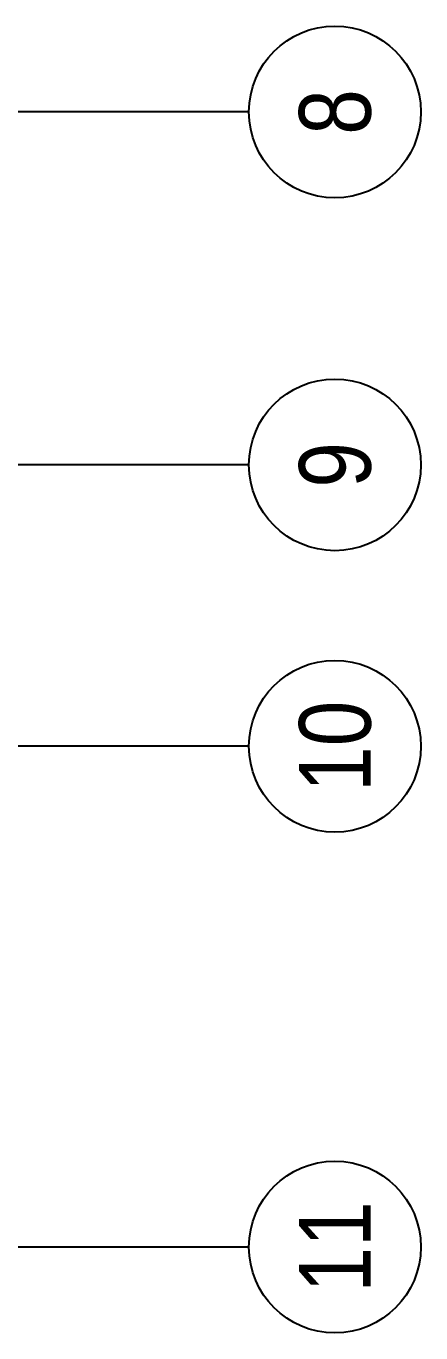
# Model space of a CAD drawing. Header units: millimetres. Extents: x -25197 to 555828, y -17247 to 174153.
# Drawn here: x 500274 to 508539, y 72050 to 99450 of the extents above; entities that cross this region are included whole.
import ezdxf
from ezdxf.enums import TextEntityAlignment as Align

# ---------------------------------------------------------------- set-up
doc = ezdxf.new("R2010")
doc.units = ezdxf.units.MM
doc.header["$LTSCALE"] = 250
doc.linetypes.add('CHG_XX_Luoi truc$0$MB_Luoi truc$0$Center101', pattern=[13, 10, -1, 1, -1])
doc.layers.add('CHG_XX_Cot_Tang 1$0$NS-Pier', color=150, linetype='Continuous', lineweight=9)
doc.layers.add('Net cat Tuong', color=4, linetype='Continuous', lineweight=9)
doc.layers.add('CHG_XX_Luoi truc$0$Grid', color=34, linetype='Continuous')
doc.layers.add('CHG_XX_Luoi truc$0$Grid Line', color=8, linetype='CHG_XX_Luoi truc$0$MB_Luoi truc$0$Center101')
doc.styles.add('CHG_XX_Luoi truc$0$MB_Luoi truc$0$Grid A-F$0$VNI-HelveCB', font='VHELVCB_0.TTF')

# ---------------------------------------------------------------- blocks, each defined once
blk = doc.blocks.new('*U2171')
at = {"layer": 'CHG_XX_Luoi truc$0$Grid', "lineweight": -2}
blk.add_line((0, -3), (0, 0), dxfattribs=at)
blk.add_circle((0, -9), 6, dxfattribs=at)
at = {"layer": 'CHG_XX_Luoi truc$0$Grid Line'}
blk.add_line((0, 0), (0, 438), dxfattribs=at)
at = {"layer": 'CHG_XX_Luoi truc$0$Grid', "lineweight": -2, "style": 'CHG_XX_Luoi truc$0$MB_Luoi truc$0$Grid A-F$0$VNI-HelveCB'}
for tag, p in [('GRIDSUB', (0, 447)), ('GRID', (0, -9))]:
    blk.add_attdef(tag, text='', height=5, dxfattribs=at).set_placement(p, align=Align.MIDDLE)
blk = doc.blocks.new('CHG_XX_Luoi truc')
at = {"layer": 'CHG_XX_Luoi truc$0$Grid'}
ref = blk.add_blockref('*U2171', (110703, 97650), dxfattribs=dict(at, xscale=300.0000000000013, yscale=300.0000000000013, zscale=300.0000000000013, rotation=90))
ref.add_attrib('GRID', '8', dxfattribs={"lineweight": -2, "height": 1500, "rotation": 90, "style": 'CHG_XX_Luoi truc$0$MB_Luoi truc$0$Grid A-F$0$VNI-HelveCB'}).set_placement((113403, 97650), align=Align.MIDDLE)
ref = blk.add_blockref('*U2171', (110703, 90250), dxfattribs=dict(at, xscale=300.0000000000013, yscale=300.0000000000013, zscale=300.0000000000013, rotation=90))
ref.add_attrib('GRID', '9', dxfattribs={"lineweight": -2, "height": 1500, "rotation": 90, "style": 'CHG_XX_Luoi truc$0$MB_Luoi truc$0$Grid A-F$0$VNI-HelveCB'}).set_placement((113403, 90250), align=Align.MIDDLE)
ref = blk.add_blockref('*U2171', (110703, 84350), dxfattribs=dict(at, xscale=300.0000000000013, yscale=300.0000000000013, zscale=300.0000000000013, rotation=90))
ref.add_attrib('GRID', '10', dxfattribs={"lineweight": -2, "height": 1500, "rotation": 90, "style": 'CHG_XX_Luoi truc$0$MB_Luoi truc$0$Grid A-F$0$VNI-HelveCB'}).set_placement((113403, 84350), align=Align.MIDDLE)
ref = blk.add_blockref('*U2171', (110703, 73850), dxfattribs=dict(at, xscale=300.0000000000013, yscale=300.0000000000013, zscale=300.0000000000013, rotation=90))
ref.add_attrib('GRID', '11', dxfattribs={"lineweight": -2, "height": 1500, "rotation": 90, "style": 'CHG_XX_Luoi truc$0$MB_Luoi truc$0$Grid A-F$0$VNI-HelveCB'}).set_placement((113403, 73850), align=Align.MIDDLE)
blk = doc.blocks.new('CHG_XX_Cot_Tang 1')
at = {"layer": 'CHG_XX_Cot_Tang 1$0$NS-Pier'}
blk.add_blockref('CHG_XX_Luoi truc', (0, 0), dxfattribs=at)

msp = doc.modelspace()

# ---------------------------------------------------------------- block references
at = {"layer": 'Net cat Tuong'}
for name in ['CHG_XX_Luoi truc', 'CHG_XX_Cot_Tang 1', 'CHG_XX_Cot_Tang 1']:
    msp.add_blockref(name, (393336.05606, 0), dxfattribs=at)

doc.saveas('drawing.dxf')
